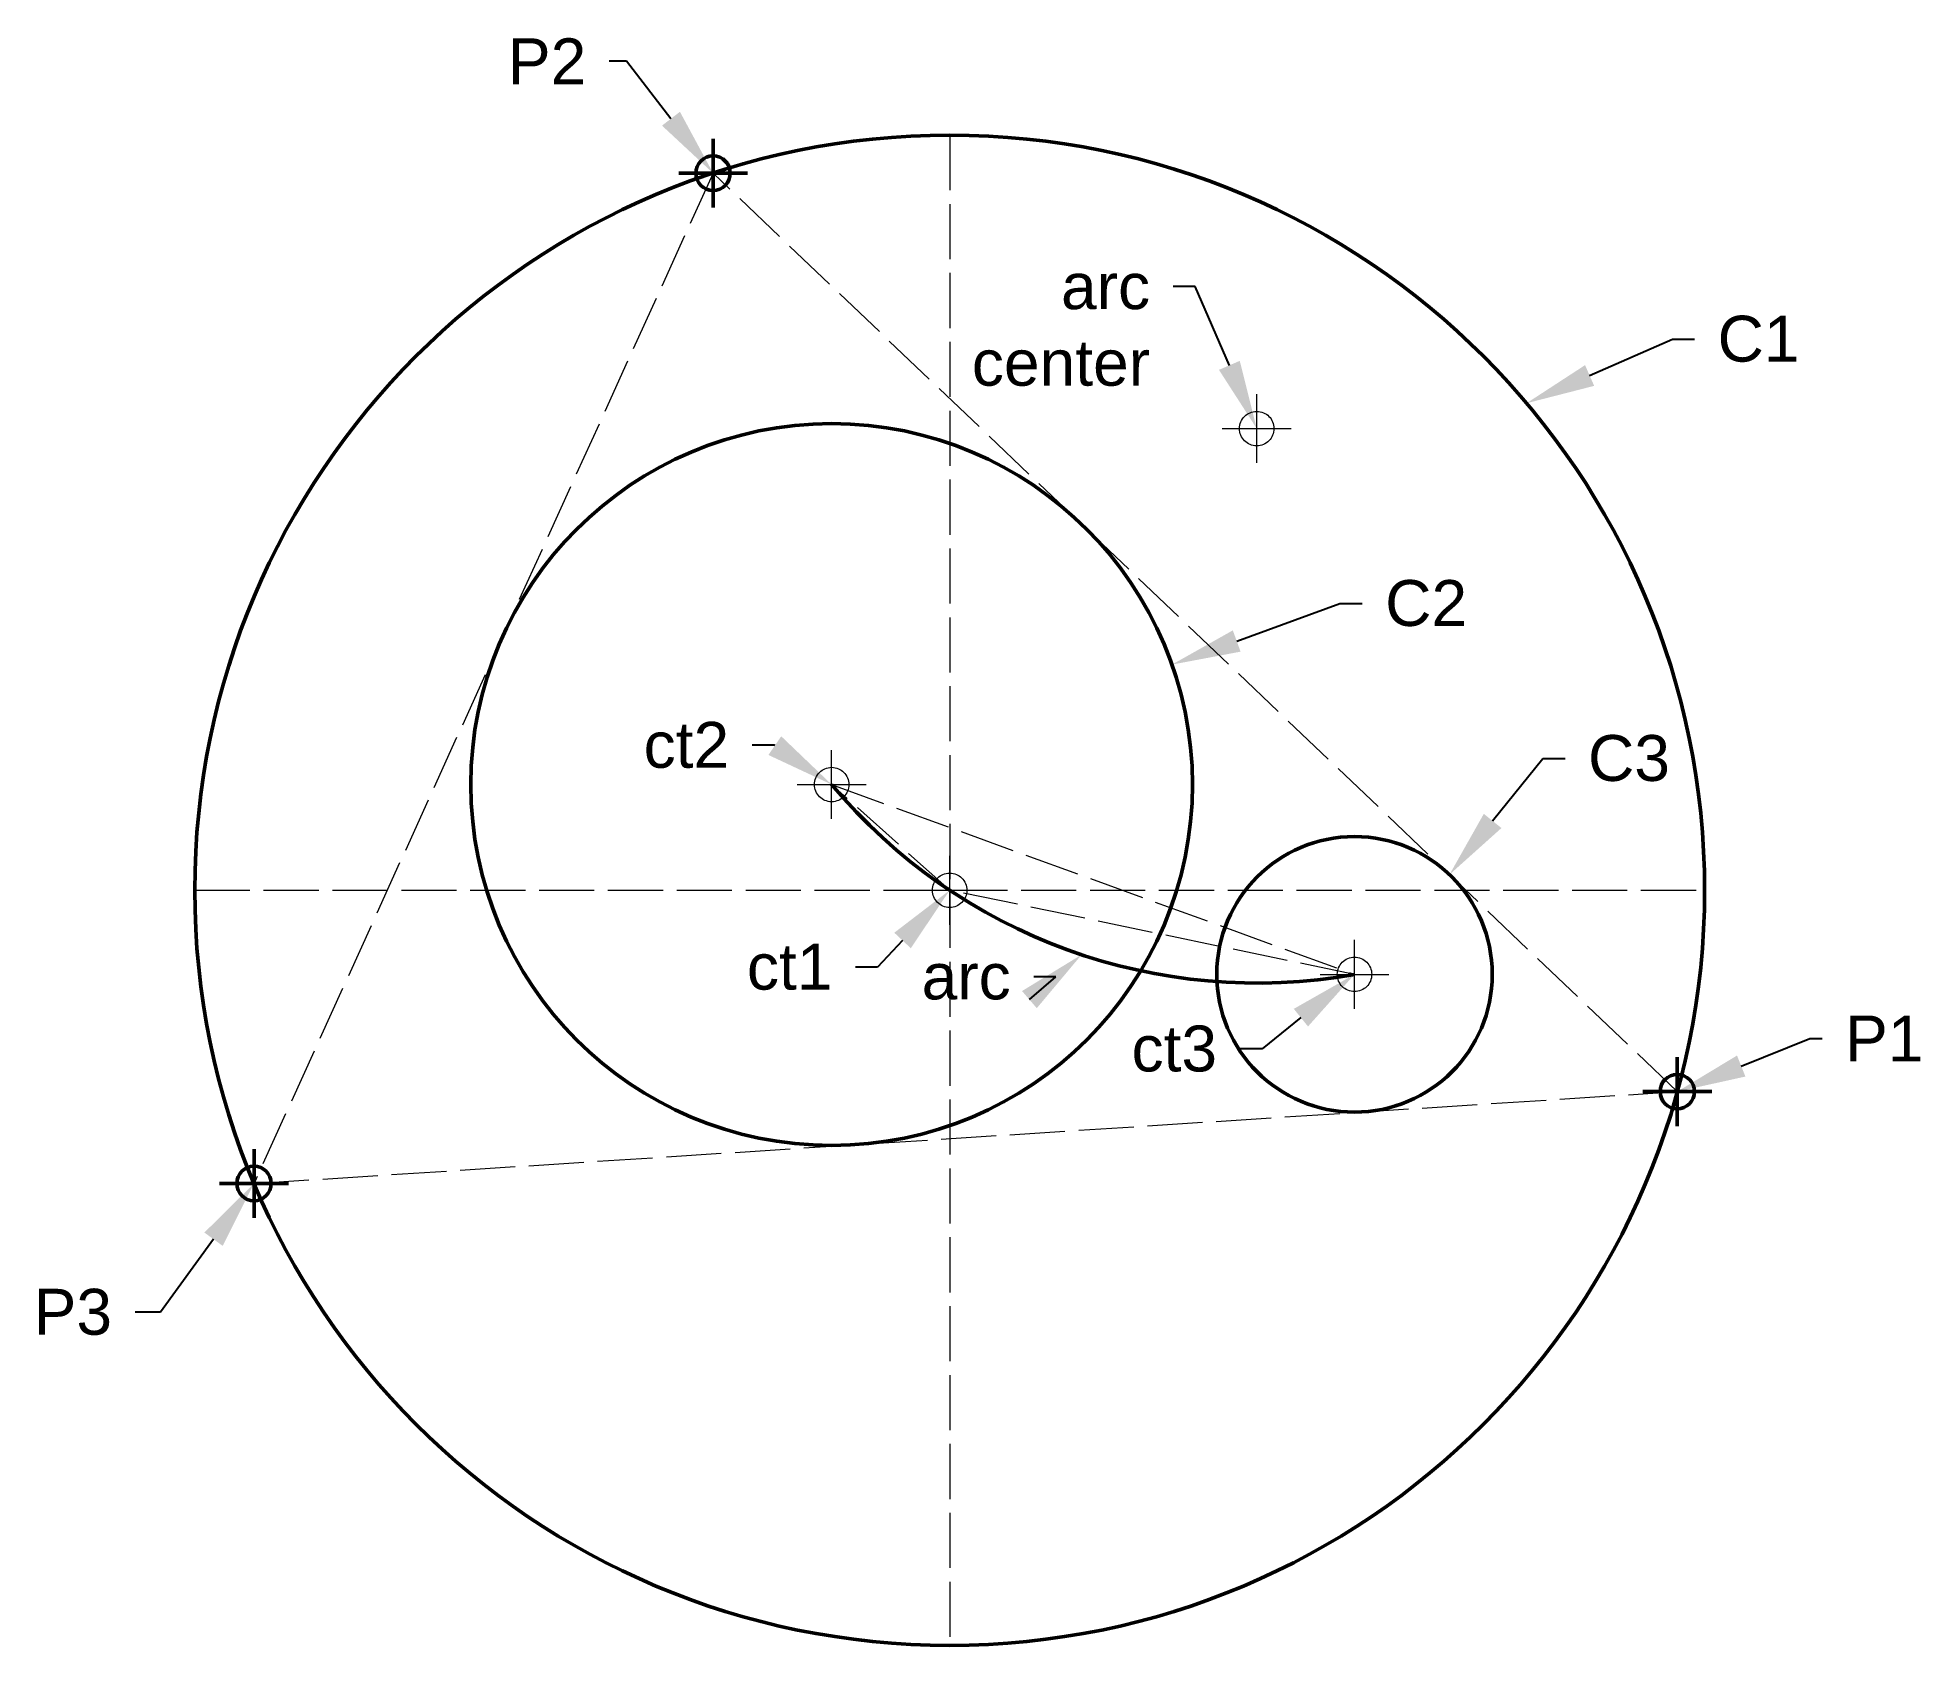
# Model space of a CAD drawing. Header units: metres. Extents: x -24.7 to 16.3, y 9.9 to 45.
import ezdxf
from ezdxf import colors
from ezdxf.entities.mleader import LeaderData, LeaderLine
from ezdxf.math import Vec2, Vec3

# ---------------------------------------------------------------- set-up
doc = ezdxf.new("R2010")
doc.units = ezdxf.units.M
doc.header["$LTSCALE"] = 0.1
doc.header["$PDMODE"] = 34
doc.header["$PDSIZE"] = 0.75
doc.linetypes.add('ACAD_ISO02W100', pattern=[15, 12, -3])
doc.linetypes.add('ACAD_ISO04W100', pattern=[30, 24, -3, 0, -3])
for name, color, linetype, lineweight in [('0-Axis', 54, 'ACAD_ISO04W100', 5), ('0-Dimension', 92, 'Continuous', 5), ('0-Object', 7, 'Continuous', 50), ('0-Sketch', 1, 'ACAD_ISO02W100', 15)]:
    doc.layers.add(name, color=color, linetype=linetype, lineweight=lineweight)
doc.styles.get("Standard").update_dxf_attribs({"font": 'arial.ttf'})

msp = doc.modelspace()

# ---------------------------------------------------------------- linework, layer by layer
at = {"layer": '0-Axis'}
for p in [(1.841, 36.439), (-7.418, 28.687), (-4.847, 26.385), (3.97, 24.553)]:
    msp.add_point(p, dxfattribs=at)
at = {"layer": '0-Object'}
for centre, radius in [((-4.847, 26.385), 16.443), ((-7.418, 28.687), 7.859), ((3.97, 24.553), 3)]:
    msp.add_circle(centre, radius, dxfattribs=at)
msp.add_arc((1.841, 36.439), 12.076, 219.9362, 280.1523, dxfattribs=at)
for p in [(-10, 42), (11, 22), (-20, 20)]:
    msp.add_point(p, dxfattribs=at)
at = {"layer": '0-Sketch'}
for p, q in [((-4.847, 42.828), (-4.847, 9.942)), ((-7.418, 28.687), (3.97, 24.553)), ((-4.847, 26.385), (-7.418, 28.687)), ((-21.29, 26.385), (11.596, 26.385)), ((3.97, 24.553), (-4.847, 26.385))]:
    msp.add_line(p, q, dxfattribs=at)
msp.add_lwpolyline([(11, 22), (-10, 42), (-20, 20), (11, 22)], dxfattribs=at)

# ---------------------------------------------------------------- leaders
at = {"layer": '0-Dimension'}
ml = msp.add_multileader_mtext('Standard', dxfattribs=at)
ml.set_content('P2', color=256)
ml.set_leader_properties()
ml.build(insert=Vec2(0, 0))
ml.multileader.update_dxf_attribs({"dogleg_length": 2, "arrow_head_size": 1.5})
ctx = ml.context
ctx.base_point, ctx.char_height, ctx.arrow_head_size, ctx.landing_gap_size, ctx.plane_origin = Vec3(-14.789, 44.436), 1, 1.5, 0.5, Vec3(-10, 42)
ctx.text_align_type = 2
notes = []
notes.append((ctx, [(0, (1, 1, 0), (-11.884, 44.436), (-1, 0), 0.378, [(0, [(-10, 42)], 0, [])])]))
ctx.mtext.insert, ctx.mtext.alignment, ctx.mtext.flow_direction = Vec3(-12.762, 44.936), 3, 5
ml = msp.add_multileader_mtext('Standard', dxfattribs=at)
ml.set_content('arc\\Pcenter', color=256)
ml.set_leader_properties()
ml.build(insert=Vec2(0, 0))
ml.multileader.update_dxf_attribs({"dogleg_length": 2, "arrow_head_size": 1.5})
ctx = ml.context
ctx.base_point, ctx.char_height, ctx.arrow_head_size, ctx.landing_gap_size, ctx.plane_origin = Vec3(-4.829, 39.531), 1, 1.5, 0.5, Vec3(-0.021, 37.987)
ctx.text_align_type = 2
notes.append((ctx, [(1, (1, 1, 0), (0.501, 39.531), (-1, 0), 0.483, [(0, [(1.841, 36.439)], 0, [])])]))
ctx.mtext.insert, ctx.mtext.alignment, ctx.mtext.flow_direction = Vec3(-0.482, 40.039), 3, 5
ml = msp.add_multileader_mtext('Standard', dxfattribs=at)
ml.set_content('C1', color=256)
ml.set_leader_properties()
ml.build(insert=Vec2(0, 0))
ml.multileader.update_dxf_attribs({"dogleg_length": 2, "arrow_head_size": 1.5})
ctx = ml.context
ctx.base_point, ctx.char_height, ctx.arrow_head_size, ctx.landing_gap_size, ctx.plane_origin = Vec3(11.379, 38.387), 1, 1.5, 0.5, Vec3(7.718, 36.991)
notes.append((ctx, [(0, (1, 1, 0), (10.895, 38.387), (1, 0), 0.483, [(0, [(7.718, 36.991)], 0, [])])]))
ctx.mtext.insert, ctx.mtext.flow_direction = Vec3(11.879, 38.896), 5
ml = msp.add_multileader_mtext('Standard', dxfattribs=at)
ml.set_content('C2', color=256)
ml.set_leader_properties()
ml.build(insert=Vec2(0, 0))
ml.multileader.update_dxf_attribs({"dogleg_length": 2, "arrow_head_size": 1.5})
ctx = ml.context
ctx.base_point, ctx.char_height, ctx.arrow_head_size, ctx.landing_gap_size, ctx.plane_origin = Vec3(4.138, 32.632), 1, 1.5, 0.5, Vec3(-1.998, 34.379)
notes.append((ctx, [(0, (1, 1, 0), (3.654, 32.632), (1, 0), 0.483, [(0, [(-0.005, 31.299)], 0, [])])]))
ctx.mtext.insert, ctx.mtext.flow_direction = Vec3(4.638, 33.14), 5
ml = msp.add_multileader_mtext('Standard', dxfattribs=at)
ml.set_content('ct2', color=256)
ml.set_leader_properties()
ml.build(insert=Vec2(0, 0))
ml.multileader.update_dxf_attribs({"dogleg_length": 2, "arrow_head_size": 1.5})
ctx = ml.context
ctx.base_point, ctx.char_height, ctx.arrow_head_size, ctx.landing_gap_size, ctx.plane_origin = Vec3(-11.886, 29.542), 1, 1.5, 0.5, Vec3(-7.418, 28.687)
ctx.text_align_type = 2
notes.append((ctx, [(1, (1, 1, 0), (-8.667, 29.542), (-1, 0), 0.483, [(0, [(-7.418, 28.687)], 0, [])])]))
ctx.mtext.insert, ctx.mtext.alignment, ctx.mtext.flow_direction = Vec3(-9.65, 30.051), 3, 5
ml = msp.add_multileader_mtext('Standard', dxfattribs=at)
ml.set_content('C3', color=256)
ml.set_leader_properties()
ml.build(insert=Vec2(0, 0))
ml.multileader.update_dxf_attribs({"dogleg_length": 2, "arrow_head_size": 1.5})
ctx = ml.context
ctx.base_point, ctx.char_height, ctx.arrow_head_size, ctx.landing_gap_size, ctx.plane_origin = Vec3(8.556, 29.256), 1, 1.5, 0.5, Vec3(2.731, 29.875)
notes.append((ctx, [(0, (1, 1, 0), (8.073, 29.256), (1, 0), 0.483, [(0, [(6.039, 26.725)], 0, [])])]))
ctx.mtext.insert, ctx.mtext.flow_direction = Vec3(9.056, 29.765), 5
ml = msp.add_multileader_mtext('Standard', dxfattribs=at)
ml.set_content('ct1', color=256)
ml.set_leader_properties()
ml.build(insert=Vec2(0, 0))
ml.multileader.update_dxf_attribs({"dogleg_length": 2, "arrow_head_size": 1.5})
ctx = ml.context
ctx.base_point, ctx.char_height, ctx.arrow_head_size, ctx.landing_gap_size, ctx.plane_origin = Vec3(-9.453, 24.713), 1, 1.5, 0.5, Vec3(-4.847, 26.385)
ctx.text_align_type = 2
notes.append((ctx, [(1, (1, 1, 0), (-6.417, 24.713), (-1, 0), 0.483, [(0, [(-4.847, 26.385)], 0, [])])]))
ctx.mtext.insert, ctx.mtext.alignment, ctx.mtext.flow_direction = Vec3(-7.401, 25.221), 3, 5
ml = msp.add_multileader_mtext('Standard', dxfattribs=at)
ml.set_content('arc', color=256)
ml.set_leader_properties()
ml.build(insert=Vec2(0, 0))
ml.multileader.update_dxf_attribs({"dogleg_length": 2, "arrow_head_size": 1.5})
ctx = ml.context
ctx.base_point, ctx.char_height, ctx.arrow_head_size, ctx.landing_gap_size, ctx.plane_origin = Vec3(-5.895, 24.5), 1, 1.5, 0.5, Vec3(-2.779, 24.342)
ctx.text_align_type = 2
notes.append((ctx, [(1, (1, 1, 0), (-2.534, 24.5), (-1, 0), 0.483, [(0, [(-1.974, 24.982)], 0, [])])]))
ctx.mtext.insert, ctx.mtext.alignment, ctx.mtext.flow_direction = Vec3(-3.518, 25.009), 3, 5
ml = msp.add_multileader_mtext('Standard', dxfattribs=at)
ml.set_content('ct3', color=256)
ml.set_leader_properties()
ml.build(insert=Vec2(0, 0))
ml.multileader.update_dxf_attribs({"dogleg_length": 2, "arrow_head_size": 1.5})
ctx = ml.context
ctx.base_point, ctx.char_height, ctx.arrow_head_size, ctx.landing_gap_size, ctx.plane_origin = Vec3(-1.269, 22.93), 1, 1.5, 0.5, Vec3(3.97, 24.553)
ctx.text_align_type = 2
notes.append((ctx, [(1, (1, 1, 0), (1.96, 22.93), (-1, 0), 0.483, [(0, [(3.97, 24.553)], 0, [])])]))
ctx.mtext.insert, ctx.mtext.alignment, ctx.mtext.flow_direction = Vec3(0.977, 23.439), 3, 5
ml = msp.add_multileader_mtext('Standard', dxfattribs=at)
ml.set_content('P1', color=256)
ml.set_leader_properties()
ml.build(insert=Vec2(0, 0))
ml.multileader.update_dxf_attribs({"arrow_head_size": 1.5})
ctx = ml.context
ctx.base_point, ctx.char_height, ctx.arrow_head_size, ctx.landing_gap_size, ctx.plane_origin = Vec3(14.155, 23.156), 1, 1.5, 0.5, Vec3(11, 22)
notes.append((ctx, [(0, (1, 1, 0), (13.891, 23.156), (1, 0), 0.264, [(0, [(11, 22)], 0, [])])]))
ctx.mtext.insert, ctx.mtext.flow_direction = Vec3(14.655, 23.656), 5
ml = msp.add_multileader_mtext('Standard', dxfattribs=at)
ml.set_content('P3', color=256)
ml.set_leader_properties()
ml.build(insert=Vec2(0, 0))
ml.multileader.update_dxf_attribs({"dogleg_length": 2, "arrow_head_size": 1.5})
ctx = ml.context
ctx.base_point, ctx.char_height, ctx.arrow_head_size, ctx.landing_gap_size, ctx.plane_origin = Vec3(-25.129, 17.197), 1, 1.5, 0.5, Vec3(-20, 20)
ctx.text_align_type = 2
notes.append((ctx, [(0, (1, 1, 0), (-22.035, 17.197), (-1, 0), 0.556, [(0, [(-20, 20)], 0, [])])]))
ctx.mtext.insert, ctx.mtext.alignment, ctx.mtext.flow_direction = Vec3(-23.092, 17.706), 3, 5
for ctx, leaders in notes:
    for number, flags, end, landing, length, lines in leaders:
        leader = LeaderData()
        leader.index, (leader.has_last_leader_line, leader.has_dogleg_vector, leader.attachment_direction) = number, flags
        leader.last_leader_point, leader.dogleg_vector, leader.dogleg_length = Vec3(end), Vec3(landing), length
        for number, points, colour, breaks in lines:
            line = LeaderLine()
            line.index, line.vertices, line.color, line.breaks = number, Vec3.list(points), colors.encode_raw_color(colour), breaks
            leader.lines.append(line)
        ctx.leaders.append(leader)

doc.saveas('drawing.dxf')
